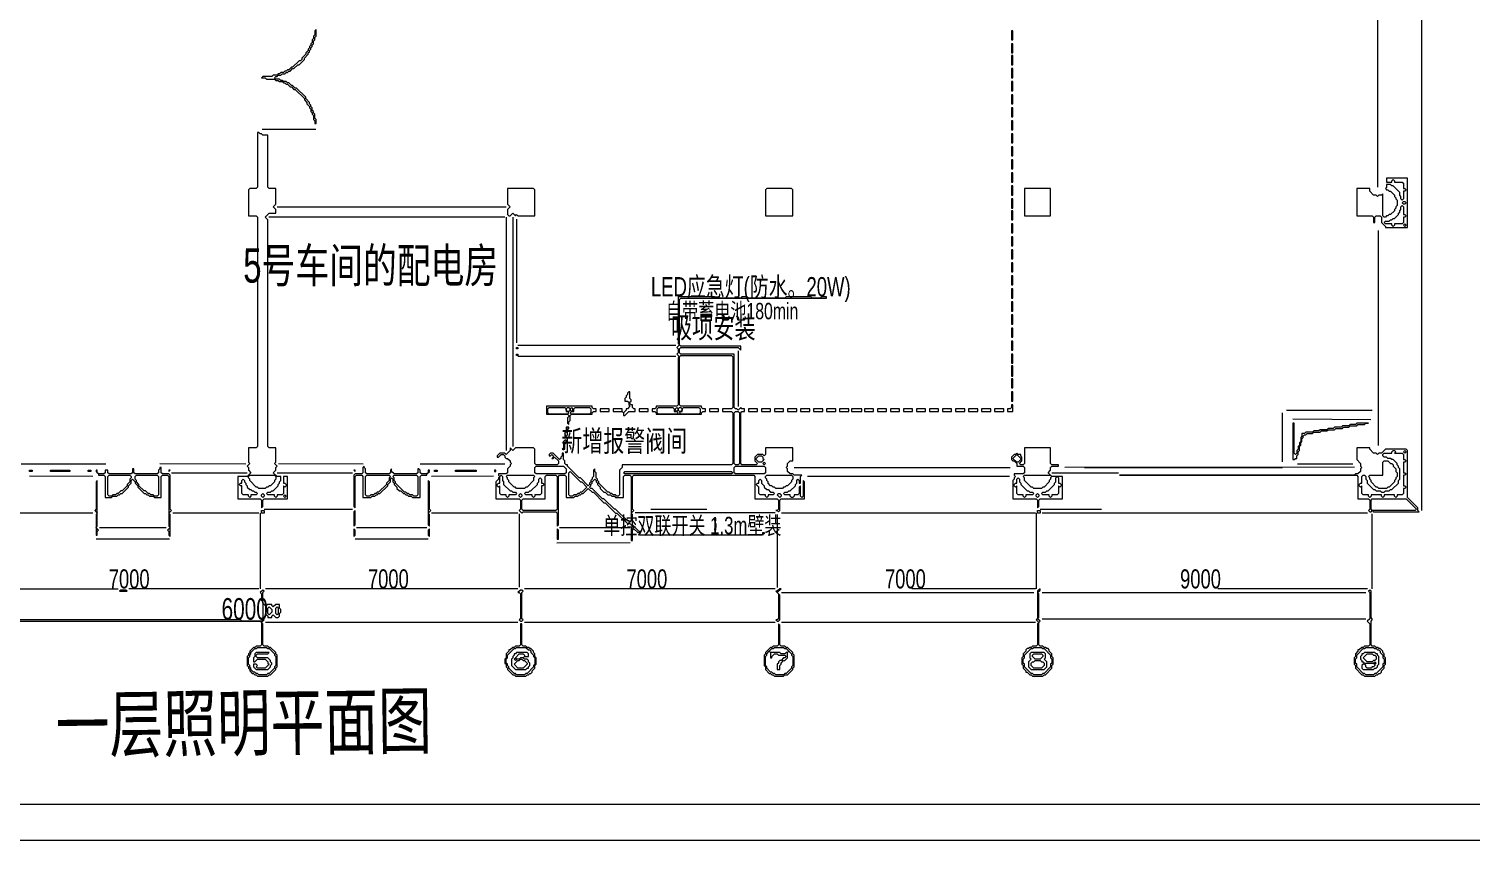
# Model space of a CAD drawing. Extents: x 67 to 3049, y 50 to 1736.
# Drawn here: x 1286 to 2394, y 50 to 672 of the extents above; entities that cross this region are included whole.
import ezdxf

# ---------------------------------------------------------------- set-up
doc = ezdxf.new("R2010")
doc.units = 0
for name, color, linetype, lineweight in [('OCR_TEXT', 6, 'Continuous', 0), ('TRACE_CURVE', 6, 'Continuous', 0), ('TRACE_STRAIGHT', 5, 'Continuous', 0), ('TRACE_TEXT_SYMBOL', 6, 'Continuous', 0)]:
    doc.layers.add(name, color=color, linetype=linetype, lineweight=lineweight)
doc.styles.add('wqy-unicode', font='wqy-unicode.lff')

msp = doc.modelspace()

# ---------------------------------------------------------------- linework, layer by layer
at = {"layer": 'TRACE_CURVE', "color": 6}
for points in [[(1462, 593), (1462, 551), (1461, 550), (1456, 550), (1455, 549), (1455, 529), (1461, 529), (1462, 528), (1462, 352), (1461, 351), (1455, 351), (1455, 340), (1456, 339), (1454, 337), (1455, 336), (1455, 334), (1457, 332), (1454, 329), (1447, 329), (1447, 312), (1464, 312), (1465, 311), (1465, 305), (1466, 306), (1466, 311), (1467, 312), (1485, 312), (1485, 329), (1482, 329), (1482, 324), (1483, 324), (1484, 323), (1484, 322), (1483, 321), (1482, 322), (1482, 316), (1481, 315), (1477, 315), (1477, 314), (1476, 313), (1475, 314), (1475, 315), (1470, 315), (1469, 316), (1470, 317), (1472, 317), (1473, 318), (1474, 318), (1478, 322), (1478, 323), (1479, 324), (1479, 325), (1480, 326), (1480, 329), (1477, 329), (1474, 332), (1476, 334), (1476, 336), (1477, 337), (1475, 339), (1476, 340), (1476, 351), (1471, 351), (1470, 352)], [(1470, 352), (1470, 526), (1468, 528), (1471, 531), (1476, 531), (1476, 534), (1474, 536), (1476, 538), (1476, 550), (1471, 550), (1470, 551), (1470, 591), (1466, 591), (1465, 592), (1464, 592), (1463, 593), (1462, 593)], [(1785, 467), (1785, 431), (1786, 430), (1784, 428), (1785, 427), (1785, 424), (1784, 423), (1786, 421), (1785, 420), (1785, 384), (1784, 383), (1768, 383), (1768, 382), (1767, 381), (1765, 381), (1765, 379), (1767, 379), (1768, 378), (1768, 377), (1803, 377), (1803, 378), (1804, 379), (1806, 379), (1806, 381), (1804, 381), (1803, 382), (1803, 383), (1787, 383), (1786, 384), (1786, 421), (1787, 422), (1826, 422), (1827, 421), (1827, 382), (1826, 381), (1819, 381), (1819, 379), (1826, 379), (1827, 378), (1827, 339), (1826, 338), (1742, 338), (1742, 336), (1740, 334), (1740, 315), (1739, 314), (1738, 314), (1737, 315), (1735, 315), (1734, 316), (1733, 316), (1732, 317), (1731, 317), (1724, 324), (1724, 325), (1723, 326), (1723, 327), (1722, 328), (1722, 332), (1721, 333), (1721, 335), (1720, 334), (1720, 329), (1719, 328)], [(1834, 381), (1833, 382), (1831, 380), (1830, 381), (1829, 381), (1828, 382), (1828, 423), (1787, 423), (1786, 424), (1786, 427), (1787, 428), (1831, 428), (1833, 426), (1833, 429), (1787, 429), (1786, 430), (1786, 465), (1787, 466), (1899, 466), (1899, 467), (1895, 467), (1894, 466), (1888, 466), (1887, 467), (1868, 467), (1867, 466), (1839, 466), (1838, 467), (1834, 467), (1833, 466), (1814, 466), (1813, 467), (1785, 467)], [(1861, 303), (1862, 302), (1863, 303), (1863, 311), (1864, 312), (1882, 312), (1882, 325), (1881, 326), (1881, 314), (1880, 313), (1879, 314), (1879, 322), (1878, 321), (1878, 316), (1877, 315), (1874, 315), (1874, 314), (1873, 313), (1872, 313), (1871, 314), (1871, 315), (1867, 315), (1866, 316), (1867, 317), (1869, 317), (1870, 318), (1871, 318), (1875, 322), (1875, 323), (1876, 324), (1876, 326), (1877, 327), (1878, 326), (1878, 324), (1879, 324), (1879, 329), (1880, 330), (1874, 330), (1873, 331), (1871, 331), (1869, 333), (1869, 335), (1868, 336), (1869, 337), (1869, 339), (1871, 341), (1873, 341), (1873, 351), (1852, 351), (1852, 346), (1851, 345), (1850, 346), (1846, 346), (1844, 344), (1844, 341), (1846, 339), (1845, 338), (1834, 338), (1833, 339), (1833, 378), (1834, 379), (1836, 379), (1836, 381), (1834, 381)], [(1719, 328), (1719, 327), (1718, 326), (1718, 325), (1717, 324), (1717, 323), (1716, 322), (1710, 328), (1709, 328), (1700, 337), (1700, 338), (1699, 338), (1698, 339), (1698, 341), (1697, 342), (1697, 347), (1696, 347), (1696, 345), (1695, 344), (1695, 343), (1694, 342), (1689, 347), (1687, 347), (1686, 346), (1686, 345), (1687, 345), (1688, 346), (1689, 345), (1689, 344), (1688, 343), (1689, 343), (1690, 344), (1693, 341), (1693, 339), (1692, 338), (1676, 338), (1675, 339), (1675, 350), (1674, 351), (1660, 351), (1658, 349), (1656, 351), (1656, 349), (1653, 346), (1652, 347), (1648, 347), (1646, 345), (1646, 344), (1647, 344), (1649, 346), (1651, 346), (1652, 345), (1652, 344), (1653, 343), (1654, 343), (1656, 341), (1656, 340), (1657, 339), (1656, 338), (1656, 337), (1654, 335), (1654, 332), (1653, 331), (1647, 331)], [(1647, 331), (1647, 330), (1648, 329), (1647, 328), (1647, 327), (1645, 325), (1645, 312), (1663, 312), (1664, 311), (1664, 304), (1663, 303), (1665, 301), (1666, 302), (1691, 302), (1692, 301), (1692, 291), (1693, 292), (1693, 329), (1694, 330), (1698, 330), (1699, 329), (1699, 313), (1705, 313), (1706, 314), (1708, 314), (1709, 315), (1710, 315), (1711, 316), (1712, 316), (1716, 320), (1719, 317), (1720, 317), (1728, 309), (1729, 309), (1737, 301), (1738, 301), (1746, 293), (1748, 293), (1751, 290), (1749, 288), (1749, 280), (1750, 280), (1750, 288), (1751, 289), (1754, 286), (1755, 286), (1756, 287), (1755, 287), (1750, 292), (1750, 300), (1749, 301), (1751, 303), (1750, 304), (1750, 329), (1751, 330), (1843, 330), (1844, 329), (1844, 312), (1861, 312), (1862, 311), (1862, 304), (1861, 303), (1860, 303), (1861, 303)]]:
    msp.add_lwpolyline(points, dxfattribs=at)
for points in [[(1769, 381), (1770, 382), (1781, 382), (1782, 381), (1782, 379), (1784, 379), (1785, 378), (1784, 377), (1770, 377), (1769, 378)], [(1783, 381), (1784, 382), (1785, 381), (1785, 380), (1784, 379), (1783, 380)], [(1785, 381), (1786, 382), (1787, 382), (1788, 381), (1788, 380), (1787, 379), (1786, 379), (1785, 380)], [(1788, 381), (1789, 382), (1801, 382), (1802, 381), (1802, 378), (1801, 377), (1787, 377), (1786, 378), (1787, 379), (1788, 379)], [(1828, 378), (1829, 379), (1831, 379), (1832, 378), (1832, 339), (1831, 338), (1829, 338), (1828, 339)], [(1847, 345), (1849, 345), (1850, 344), (1850, 343), (1851, 342), (1849, 340), (1847, 340), (1845, 342), (1845, 343)], [(1675, 336), (1676, 337), (1697, 337), (1699, 335), (1699, 332), (1698, 331), (1676, 331), (1675, 332)], [(1701, 332), (1702, 333), (1710, 325), (1711, 325), (1715, 321), (1711, 317), (1710, 317), (1709, 316), (1708, 316), (1707, 315), (1705, 315), (1704, 314), (1702, 314), (1701, 315)], [(1743, 332), (1744, 333), (1826, 333), (1827, 332), (1826, 331), (1744, 331)], [(1828, 336), (1829, 337), (1851, 337), (1852, 336), (1852, 332), (1851, 331), (1829, 331), (1828, 332)], [(1850, 339), (1851, 340), (1852, 339), (1851, 338)], [(1450, 326), (1451, 327), (1452, 326), (1452, 325), (1453, 324), (1453, 323), (1454, 322), (1454, 321), (1456, 319), (1457, 319), (1458, 318), (1459, 318), (1460, 317), (1461, 317), (1462, 316), (1461, 315), (1457, 315), (1457, 314), (1456, 313), (1455, 314), (1455, 315), (1451, 315), (1450, 316), (1450, 322), (1449, 322), (1448, 323), (1449, 324), (1450, 324)], [(1455, 329), (1456, 330), (1475, 330), (1476, 329), (1476, 327), (1475, 326), (1475, 325), (1472, 322), (1471, 322), (1470, 321), (1469, 321), (1468, 320), (1463, 320), (1462, 321), (1461, 321), (1456, 326), (1456, 327), (1455, 328)], [(1648, 329), (1649, 330), (1650, 329), (1650, 326), (1651, 325), (1651, 323), (1656, 318), (1657, 318), (1658, 317), (1660, 317), (1661, 316), (1660, 315), (1655, 315), (1655, 314), (1654, 313), (1653, 314), (1653, 315), (1649, 315), (1648, 316), (1648, 322), (1647, 321), (1646, 322), (1646, 323), (1647, 324), (1648, 324)], [(1653, 329), (1654, 330), (1674, 330), (1675, 329), (1674, 328), (1674, 326), (1669, 321), (1668, 321), (1667, 320), (1661, 320), (1660, 321), (1659, 321), (1655, 325), (1655, 326), (1654, 327), (1654, 328)], [(1683, 329), (1684, 330), (1691, 330), (1692, 329), (1692, 304), (1691, 303), (1666, 303), (1665, 304), (1665, 311), (1666, 312), (1683, 312)], [(1678, 327), (1679, 328), (1680, 327), (1680, 324), (1681, 324), (1682, 323), (1681, 322), (1680, 322), (1680, 316), (1679, 315), (1675, 315), (1675, 314), (1674, 313), (1673, 314), (1673, 315), (1668, 315), (1667, 316), (1668, 317), (1670, 317), (1671, 318), (1672, 318), (1677, 323), (1677, 324), (1678, 325)], [(1743, 329), (1744, 330), (1748, 330), (1749, 329), (1749, 295), (1748, 294), (1747, 295), (1746, 295), (1737, 304), (1736, 304), (1728, 312), (1727, 312), (1719, 320), (1718, 320), (1717, 321), (1718, 322), (1718, 323), (1719, 324), (1719, 325), (1721, 327), (1722, 326), (1722, 325), (1723, 324), (1723, 323), (1725, 321), (1725, 320), (1728, 317), (1729, 317), (1731, 315), (1733, 315), (1734, 314), (1736, 314), (1737, 313), (1743, 313)], [(1847, 326), (1848, 327), (1849, 326), (1849, 324), (1851, 322), (1851, 321), (1853, 319), (1854, 319), (1856, 317), (1858, 317), (1859, 316), (1858, 315), (1854, 315), (1854, 314), (1853, 313), (1852, 314), (1852, 315), (1848, 315), (1847, 316), (1847, 321), (1845, 323), (1846, 324), (1847, 324)], [(1852, 329), (1853, 330), (1872, 330), (1873, 329), (1873, 327), (1872, 326), (1872, 325), (1869, 322), (1868, 322), (1867, 321), (1866, 321), (1865, 320), (1860, 320), (1859, 321), (1858, 321), (1857, 322), (1856, 322), (1854, 324), (1854, 325), (1853, 326), (1853, 327), (1852, 328)], [(1465, 315), (1466, 316), (1467, 315), (1467, 314), (1466, 313), (1465, 314)], [(1482, 314), (1483, 315), (1484, 314), (1483, 313)], [(1663, 315), (1664, 316), (1665, 315), (1665, 314), (1664, 313), (1663, 314)], [(1861, 315), (1862, 316), (1863, 316), (1864, 315), (1864, 314), (1863, 313)]]:
    msp.add_lwpolyline(points, close=True, dxfattribs=at)
at = {"layer": 'TRACE_STRAIGHT', "color": 5}
for p, q in [((2355.9, 302.9), (2355.9, 806.6)), ((2322, 726), (2322, 551)), ((1465.6, 595.6), (1506.9, 595.5)), ((1477, 536), (1653, 536)), ((1470.6, 528.4), (1651.9, 528.3)), ((1653, 528), (1653, 349)), ((1658, 528), (1658, 352)), ((1660.9, 526.6), (1660.9, 431.6)), ((2322.4, 517.9), (2322.5, 352.9)), ((1661.9, 429.9), (1783.1, 429.9)), ((1661.9, 421.3), (1783.1, 421.3)), ((1831.2, 425.4), (1831.2, 382.9)), ((2249.1, 340.4), (2249.1, 377.9)), ((2252, 380), (2318, 380)), ((2256.9, 373.3), (2316.9, 372.8)), ((1280.6, 338.8), (1345.6, 338.9)), ((1386.9, 339), (1453.1, 338.9)), ((1478.1, 339), (1543.1, 338.9)), ((1586.9, 338.9), (1651.9, 338.7)), ((1874, 336), (2040, 336)), ((2081.9, 336.3), (2304.4, 336.4)), ((2097, 336), (2249, 336)), ((2260.6, 338.7), (2303.1, 338.8)), ((1286.9, 329.5), (1335.6, 329.4)), ((1396, 332), (1454, 332)), ((1477, 332), (1535, 332)), ((1595.6, 329.4), (1643.1, 329.5)), ((1884.4, 329.3), (2039.4, 329.3)), ((2072, 332), (2123, 332)), ((1269.4, 301.3), (1335.6, 301.3)), ((1396.9, 301.3), (1463.1, 301.3)), ((1464, 301), (1464, 243)), ((1467, 304), (1535, 304)), ((1595.6, 301.3), (1661.9, 301.3)), ((1662.9, 300.4), (1662.9, 244.1)), ((1751.9, 301.5), (1859.4, 301.4)), ((1764, 304), (1807, 304)), ((1861, 300), (1861, 244)), ((1864.4, 301.3), (2059.4, 301.3)), ((2060, 301), (2060, 243)), ((2063, 304), (2110, 304)), ((2064.4, 301.3), (2314.4, 301.3)), ((2317.6, 300.4), (2317.7, 242.9)), ((1340.6, 289.9), (1391.9, 289.9)), ((1538, 290), (1592, 290)), ((1694, 290), (1748, 290)), ((1338.1, 281.3), (1394.4, 281.3)), ((1536.9, 281.3), (1593.1, 281.3)), ((1691.9, 278.3), (1748.1, 278.4)), ((1755.6, 284.4), (1849.4, 284.4)), ((1269, 243), (1355, 243)), ((1363.1, 243.1), (1463.1, 243.2)), ((1468.1, 243.1), (1661.9, 243.1)), ((1666.9, 243.1), (1859.4, 243.1)), ((1864.4, 240.1), (2058.1, 240.1)), ((1964.4, 243.1), (2059.4, 243.2)), ((2064.4, 240.1), (2313.1, 240.1)), ((2199.4, 243.1), (2314.4, 243.1)), ((1468.1, 217.4), (1661.9, 217.4)), ((1666.9, 217.4), (1859.4, 217.4)), ((1864.4, 217.4), (2059.4, 217.4)), ((2064.4, 219.9), (2313.1, 219.9)), ((93.1, 77.7), (3020.6, 77.7)), ((68.1, 50.1), (3046.9, 50.1))]:
    msp.add_line(p, q, dxfattribs=at)
at = {"layer": 'TRACE_TEXT_SYMBOL', "color": 6}
for points in [[(1507, 672), (1506, 671), (1506, 668), (1505, 667), (1505, 665), (1504, 664), (1504, 662), (1503, 661), (1503, 660), (1502, 659), (1502, 658), (1501, 657), (1501, 656), (1499, 654), (1499, 653), (1496, 650), (1496, 649), (1495, 648), (1494, 648), (1489, 643), (1488, 643), (1486, 641), (1485, 641), (1484, 640), (1483, 640), (1482, 639), (1480, 639), (1479, 638), (1478, 638), (1477, 637), (1474, 637), (1473, 636), (1466, 636), (1465, 635), (1468, 635), (1469, 634), (1475, 634), (1476, 633), (1478, 633), (1479, 632), (1481, 632), (1482, 631), (1483, 631), (1484, 630), (1485, 630), (1487, 628), (1488, 628), (1490, 626), (1491, 626), (1498, 619), (1498, 618), (1500, 616), (1500, 615), (1502, 613), (1502, 612), (1503, 611), (1503, 609), (1504, 608), (1504, 607), (1505, 606), (1505, 603), (1506, 602), (1506, 600), (1507, 600)], [(1507, 600), (1507, 603), (1506, 604), (1506, 607), (1505, 608), (1505, 609), (1504, 610), (1504, 612), (1503, 613), (1503, 614), (1502, 615), (1502, 616), (1499, 619), (1499, 620), (1492, 627), (1491, 627), (1489, 629), (1488, 629), (1486, 631), (1485, 631), (1484, 632), (1482, 632), (1481, 633), (1480, 633), (1479, 634), (1476, 634), (1475, 635), (1476, 636), (1477, 636), (1478, 637), (1480, 637), (1481, 638), (1483, 638), (1484, 639), (1485, 639), (1486, 640), (1487, 640), (1489, 642), (1490, 642), (1493, 645), (1494, 645), (1498, 649), (1498, 650), (1501, 653), (1501, 654), (1502, 655), (1502, 656), (1503, 657), (1503, 658), (1504, 659), (1504, 660), (1505, 661), (1505, 663), (1506, 664), (1506, 666), (1507, 667), (1507, 672)], [(2329, 558), (2329, 555), (2333, 555), (2333, 556), (2334, 557), (2335, 556), (2335, 555), (2341, 555), (2342, 554), (2342, 550), (2343, 550), (2344, 549), (2343, 548), (2342, 548), (2342, 542), (2341, 541), (2340, 542), (2340, 544), (2339, 545), (2339, 547), (2334, 552), (2333, 552), (2332, 553), (2329, 553), (2329, 551), (2328, 550), (2329, 549), (2330, 549), (2331, 548), (2332, 548), (2335, 545), (2335, 544), (2336, 543), (2336, 542), (2337, 541), (2337, 537), (2336, 536), (2336, 535), (2335, 534), (2335, 533), (2332, 530), (2331, 530), (2330, 529), (2329, 529), (2328, 528), (2327, 528), (2326, 529), (2326, 546), (2325, 545), (2323, 545), (2322, 544), (2321, 545), (2319, 545), (2316, 548), (2316, 550), (2306, 550), (2306, 529), (2318, 529), (2319, 528), (2319, 524), (2320, 524), (2320, 528), (2321, 529), (2324, 529)], [(2324, 529), (2325, 528), (2325, 524), (2328, 521), (2328, 520), (2345, 520), (2345, 558), (2329, 558)], [(2257, 370), (2257, 342), (2258, 342), (2259, 343), (2260, 343), (2260, 345), (2261, 346), (2261, 348), (2262, 349), (2262, 352), (2263, 353), (2263, 355), (2264, 356), (2264, 358), (2265, 359), (2265, 360), (2266, 361), (2267, 361), (2268, 362), (2272, 362), (2273, 363), (2278, 363), (2279, 364), (2283, 364), (2284, 365), (2289, 365), (2290, 366), (2295, 366), (2296, 367), (2300, 367), (2301, 368), (2306, 368), (2307, 369), (2312, 369), (2313, 370), (2315, 370), (2306, 370), (2305, 369), (2301, 369), (2300, 368), (2295, 368), (2294, 367), (2289, 367), (2288, 366), (2284, 366), (2283, 365), (2278, 365), (2277, 364), (2273, 364), (2272, 363), (2267, 363), (2266, 362), (2264, 362), (2264, 360), (2263, 359), (2263, 356), (2262, 355), (2262, 353), (2261, 352), (2261, 350), (2260, 349), (2260, 347), (2259, 346), (2258, 347)], [(2258, 347), (2258, 370), (2257, 370)], [(2333, 348), (2334, 349), (2335, 349), (2336, 348), (2335, 347), (2341, 347), (2342, 346), (2342, 342), (2343, 342), (2344, 341), (2343, 340), (2342, 340), (2342, 332), (2343, 332), (2344, 331), (2343, 330), (2342, 330), (2342, 322), (2343, 322), (2344, 321), (2343, 320), (2342, 320), (2342, 316), (2341, 315), (2337, 315), (2337, 314), (2336, 313), (2335, 314), (2335, 315), (2327, 315), (2327, 314), (2326, 313), (2325, 314), (2325, 315), (2317, 315), (2317, 314), (2316, 313), (2315, 314), (2315, 315), (2311, 315), (2310, 316), (2310, 322), (2309, 321), (2308, 322), (2308, 323), (2309, 324), (2310, 324), (2310, 329), (2311, 330), (2312, 330), (2313, 329), (2313, 327), (2314, 326), (2314, 324), (2319, 319), (2320, 319), (2321, 318), (2324, 318), (2325, 317), (2327, 317), (2328, 318), (2331, 318), (2332, 319), (2333, 319)], [(2333, 319), (2338, 324), (2338, 326), (2339, 327), (2339, 335), (2338, 336), (2338, 337), (2337, 338), (2337, 339), (2334, 342), (2333, 342), (2332, 343), (2330, 343), (2329, 344), (2327, 344), (2326, 345), (2326, 346), (2327, 347), (2333, 347), (2333, 348)], [(1387, 336), (1387, 335), (1386, 334), (1386, 332), (1385, 331), (1368, 331), (1367, 332), (1367, 335), (1366, 335), (1366, 332), (1365, 331), (1348, 331), (1347, 332), (1347, 334), (1345, 334), (1345, 332), (1344, 331), (1340, 331), (1339, 332), (1339, 334), (1338, 334), (1338, 333), (1340, 331), (1340, 330), (1344, 330), (1345, 329), (1345, 313), (1350, 313), (1351, 314), (1354, 314), (1355, 315), (1356, 315), (1357, 316), (1358, 316), (1363, 321), (1363, 322), (1365, 324), (1365, 326), (1366, 327), (1368, 325), (1368, 324), (1370, 322), (1370, 321), (1375, 316), (1376, 316), (1377, 315), (1378, 315), (1379, 314), (1382, 314), (1383, 313), (1388, 313), (1388, 329), (1389, 330), (1393, 330), (1394, 329), (1394, 291), (1395, 290), (1393, 288), (1394, 287), (1394, 284), (1395, 283), (1395, 300), (1394, 301), (1396, 303)], [(1396, 303), (1395, 304), (1395, 330), (1394, 331), (1389, 331), (1388, 332), (1388, 336), (1387, 336)], [(1544, 337), (1543, 336), (1543, 332), (1542, 331), (1537, 331), (1536, 330), (1536, 306), (1537, 305), (1537, 329), (1538, 330), (1542, 330), (1543, 329), (1543, 313), (1549, 313), (1550, 314), (1552, 314), (1553, 315), (1554, 315), (1555, 316), (1556, 316), (1562, 322), (1562, 323), (1564, 325), (1564, 327), (1565, 328), (1566, 327), (1566, 325), (1567, 324), (1567, 323), (1569, 321), (1569, 320), (1571, 318), (1572, 318), (1574, 316), (1575, 316), (1576, 315), (1577, 315), (1578, 314), (1580, 314), (1581, 313), (1587, 313), (1587, 329), (1588, 330), (1592, 330), (1592, 331), (1594, 333), (1594, 334), (1593, 334), (1593, 332), (1592, 331), (1588, 331), (1587, 332), (1587, 334), (1586, 335), (1585, 335), (1585, 332), (1584, 331), (1567, 331), (1565, 333), (1565, 335), (1564, 334), (1564, 332), (1563, 331), (1546, 331)], [(1546, 331), (1545, 332), (1545, 335), (1544, 336), (1544, 337)], [(1455, 183), (1455, 182), (1456, 181), (1456, 180), (1458, 178), (1459, 178), (1460, 177), (1461, 177), (1462, 176), (1470, 176), (1471, 177), (1472, 177), (1476, 181), (1476, 182), (1477, 183), (1477, 192), (1476, 193), (1476, 194), (1472, 198), (1471, 198), (1470, 199), (1467, 199), (1466, 200), (1466, 216), (1465, 217), (1467, 219), (1466, 220), (1469, 223), (1470, 222), (1470, 221), (1473, 221), (1473, 222), (1474, 223), (1476, 221), (1478, 221), (1479, 222), (1479, 224), (1480, 225), (1480, 227), (1479, 228), (1479, 231), (1476, 231), (1474, 229), (1473, 230), (1473, 231), (1470, 231), (1469, 230), (1468, 230), (1466, 232), (1466, 240), (1467, 241), (1466, 242), (1464, 240), (1465, 239), (1465, 234), (1466, 233), (1466, 219), (1465, 218), (1450, 218), (1449, 219), (1269, 219)], [(1269, 218), (1464, 218), (1465, 217), (1465, 200), (1464, 199), (1461, 199), (1460, 198), (1459, 198), (1456, 195), (1456, 194), (1455, 193), (1455, 192), (1454, 191), (1454, 184), (1455, 183)]]:
    msp.add_lwpolyline(points, dxfattribs=at)
for points in [[(2041, 671), (2041, 664), (2042, 664), (2042, 671)], [(2041, 661), (2041, 654), (2042, 654), (2042, 661)], [(2041, 652), (2041, 645), (2042, 645), (2042, 652)], [(2041, 642), (2041, 635), (2042, 635), (2042, 642)], [(2041, 632), (2041, 625), (2042, 625), (2042, 632)], [(2041, 622), (2041, 615), (2042, 615), (2042, 622)], [(2041, 612), (2041, 605), (2042, 605), (2042, 612)], [(2041, 602), (2041, 595), (2042, 595), (2042, 602)], [(2041, 592), (2041, 585), (2042, 585), (2042, 592)], [(2041, 582), (2041, 575), (2042, 575), (2042, 582)], [(2041, 572), (2041, 565), (2042, 565), (2042, 572)], [(2041, 562), (2041, 555), (2042, 555), (2042, 562)], [(1654, 550), (1654, 538), (1656, 536), (1654, 534), (1654, 530), (1655, 529), (1656, 529), (1658, 531), (1660, 529), (1661, 530), (1662, 529), (1675, 529), (1675, 549), (1674, 550)], [(1853, 550), (1852, 549), (1852, 529), (1873, 529), (1873, 549), (1872, 550)], [(2041, 552), (2041, 545), (2042, 545), (2042, 552)], [(2051, 550), (2051, 529), (2071, 529), (2071, 550)], [(2041, 542), (2041, 535), (2042, 535), (2042, 542)], [(2041, 533), (2041, 526), (2042, 526), (2042, 533)], [(2340, 536), (2341, 537), (2342, 536), (2342, 530), (2343, 530), (2344, 529), (2343, 528), (2342, 528), (2342, 524), (2341, 523), (2335, 523), (2335, 522), (2334, 521), (2333, 522), (2333, 523), (2328, 523), (2327, 524), (2328, 525), (2331, 525), (2332, 526), (2333, 526), (2334, 527), (2335, 527), (2338, 530), (2338, 531), (2339, 532), (2339, 533), (2340, 534)], [(2341, 539), (2342, 540), (2343, 540), (2344, 539), (2343, 538), (2342, 538)], [(2041, 523), (2041, 516), (2042, 516), (2042, 523)], [(2342, 522), (2343, 523), (2344, 522), (2343, 521)], [(2041, 513), (2041, 506), (2042, 506), (2042, 513)], [(2041, 503), (2041, 496), (2042, 496), (2042, 503)], [(2041, 493), (2041, 486), (2042, 486), (2042, 493)], [(2041, 483), (2041, 476), (2042, 476), (2042, 483)], [(2041, 473), (2041, 466), (2042, 466), (2042, 473)], [(2041, 463), (2041, 456), (2042, 456), (2042, 463)], [(2041, 453), (2041, 446), (2042, 446), (2042, 453)], [(2041, 443), (2041, 436), (2042, 436), (2042, 443)], [(2041, 433), (2041, 426), (2042, 426), (2042, 433)], [(1661, 428), (1662, 428), (1662, 427), (1661, 427)], [(1661, 423), (1662, 423), (1662, 422), (1661, 422)], [(2041, 423), (2041, 416), (2042, 416), (2042, 423)], [(2041, 414), (2041, 406), (2042, 406), (2042, 414)], [(2041, 404), (2041, 397), (2042, 397), (2042, 404)], [(1747, 394), (1746, 393), (1746, 392), (1745, 391), (1745, 390), (1744, 389), (1744, 387), (1746, 387), (1747, 386), (1747, 384), (1748, 383), (1746, 381), (1745, 381), (1745, 380), (1743, 378), (1742, 379), (1742, 381), (1735, 381), (1735, 379), (1742, 379), (1743, 378), (1743, 376), (1744, 376), (1747, 379), (1752, 379), (1752, 381), (1751, 381), (1750, 382), (1750, 384), (1749, 384), (1748, 385), (1748, 386), (1749, 387), (1749, 388), (1748, 389), (1748, 394)], [(2041, 394), (2041, 387), (2042, 387), (2042, 394)], [(1684, 383), (1684, 377), (1700, 377), (1701, 376), (1701, 375), (1700, 374), (1700, 370), (1701, 369), (1701, 371), (1702, 372), (1702, 376), (1703, 377), (1719, 377), (1719, 378), (1720, 379), (1722, 379), (1722, 381), (1720, 381), (1719, 382), (1719, 383)], [(1685, 381), (1686, 382), (1698, 382), (1699, 381), (1699, 379), (1700, 379), (1701, 378), (1700, 377), (1686, 377), (1685, 378)], [(1699, 381), (1700, 382), (1701, 382), (1702, 381), (1702, 380), (1701, 379), (1700, 379), (1699, 380)], [(1705, 381), (1706, 382), (1717, 382), (1718, 381), (1718, 378), (1717, 377), (1703, 377), (1702, 378), (1703, 379), (1705, 379)], [(1702, 381), (1703, 382), (1704, 381), (1704, 380), (1703, 379), (1702, 380)], [(1725, 381), (1725, 379), (1732, 379), (1732, 381)], [(1755, 381), (1755, 379), (1762, 379), (1762, 381)], [(1809, 381), (1809, 379), (1816, 379), (1816, 381)], [(1839, 381), (1839, 379), (1846, 379), (1846, 381)], [(1849, 381), (1849, 379), (1856, 379), (1856, 381)], [(1859, 381), (1859, 379), (1866, 379), (1866, 381)], [(1869, 381), (1869, 379), (1876, 379), (1876, 381)], [(1879, 381), (1879, 379), (1886, 379), (1886, 381)], [(1889, 381), (1889, 379), (1896, 379), (1896, 381)], [(1899, 381), (1899, 379), (1906, 379), (1906, 381)], [(1909, 381), (1909, 379), (1916, 379), (1916, 381)], [(1918, 381), (1918, 379), (1926, 379), (1926, 381)], [(1928, 381), (1928, 379), (1935, 379), (1935, 381)], [(1938, 381), (1938, 379), (1945, 379), (1945, 381)], [(1948, 381), (1948, 379), (1955, 379), (1955, 381)], [(1958, 381), (1958, 379), (1965, 379), (1965, 381)], [(1968, 381), (1968, 379), (1975, 379), (1975, 381)], [(1978, 381), (1978, 379), (1985, 379), (1985, 381)], [(1988, 381), (1988, 379), (1995, 379), (1995, 381)], [(1998, 381), (1998, 379), (2005, 379), (2005, 381)], [(2008, 381), (2008, 379), (2015, 379), (2015, 381)], [(2018, 381), (2018, 379), (2025, 379), (2025, 381)], [(2028, 381), (2028, 379), (2035, 379), (2035, 381)], [(2041, 384), (2041, 382), (2040, 381), (2038, 381), (2038, 379), (2042, 379), (2042, 384)], [(1699, 367), (1699, 363), (1698, 362), (1698, 360), (1699, 360), (1700, 361), (1700, 365), (1701, 366), (1701, 367)], [(1698, 357), (1697, 356), (1697, 351), (1696, 350), (1698, 350), (1698, 354), (1699, 355), (1699, 357)], [(2051, 351), (2051, 339), (2050, 338), (2048, 338), (2047, 339), (2049, 341), (2049, 344), (2048, 345), (2048, 346), (2046, 346), (2045, 347), (2044, 346), (2043, 346), (2041, 344), (2041, 342), (2042, 341), (2043, 341), (2045, 339), (2045, 337), (2050, 337), (2051, 336), (2051, 332), (2050, 331), (2043, 331), (2043, 330), (2044, 329), (2043, 328), (2043, 327), (2042, 326), (2042, 312), (2060, 312), (2061, 311), (2061, 305), (2062, 306), (2062, 311), (2063, 312), (2080, 312), (2080, 329), (2072, 329), (2069, 332), (2071, 334), (2071, 336), (2072, 337), (2077, 337), (2077, 338), (2072, 338), (2071, 339), (2071, 351)], [(2045, 346), (2048, 343), (2048, 342), (2046, 340), (2045, 340), (2042, 343)], [(2306, 351), (2306, 342), (2309, 339), (2309, 337), (2310, 336), (2309, 335), (2309, 333), (2307, 331), (2305, 331), (2304, 330), (2124, 330), (2306, 330), (2307, 329), (2307, 312), (2315, 312), (2316, 311), (2316, 304), (2315, 303), (2316, 302), (2317, 302), (2318, 303), (2319, 302), (2354, 302), (2353, 303), (2353, 305), (2345, 313), (2345, 349), (2344, 350), (2328, 350), (2325, 347), (2323, 347), (2322, 346), (2321, 347), (2319, 347), (2316, 350), (2316, 351)], [(2342, 348), (2343, 349), (2344, 348), (2343, 347)], [(1287, 334), (1289, 334), (1289, 333), (1287, 333)], [(1303, 334), (1318, 334), (1318, 333), (1303, 333)], [(1332, 334), (1334, 334), (1334, 333), (1332, 333)], [(1394, 334), (1394, 333), (1395, 334)], [(1536, 334), (1537, 333), (1537, 334)], [(1598, 334), (1600, 334), (1600, 333), (1598, 333)], [(1614, 334), (1630, 334), (1630, 333), (1614, 333)], [(1644, 334), (1644, 333), (1645, 333), (1645, 334)], [(2326, 340), (2327, 341), (2330, 341), (2332, 339), (2333, 339), (2334, 338), (2334, 337), (2336, 335), (2336, 333), (2337, 332), (2337, 329), (2336, 328), (2336, 327), (2335, 326), (2335, 325), (2331, 321), (2330, 321), (2329, 320), (2323, 320), (2322, 321), (2321, 321), (2317, 325), (2317, 326), (2316, 327), (2316, 328), (2315, 329), (2316, 330), (2326, 330)], [(1339, 326), (1338, 325), (1338, 304), (1337, 303), (1339, 301), (1338, 300), (1338, 284), (1339, 284), (1339, 287), (1340, 288), (1338, 290), (1339, 291)], [(1347, 329), (1348, 330), (1364, 330), (1365, 329), (1365, 328), (1364, 327), (1364, 325), (1362, 323), (1362, 322), (1358, 318), (1357, 318), (1355, 316), (1354, 316), (1353, 315), (1351, 315), (1350, 314), (1348, 314), (1347, 315)], [(1368, 329), (1369, 330), (1385, 330), (1386, 329), (1386, 315), (1385, 314), (1383, 314), (1382, 315), (1380, 315), (1379, 316), (1378, 316), (1376, 318), (1375, 318), (1371, 322), (1371, 323), (1369, 325), (1369, 326), (1368, 327)], [(1545, 329), (1546, 330), (1563, 330), (1564, 329), (1563, 328), (1563, 326), (1561, 324), (1561, 323), (1555, 317), (1554, 317), (1553, 316), (1552, 316), (1551, 315), (1549, 315), (1548, 314), (1546, 314), (1545, 315)], [(1566, 329), (1567, 330), (1584, 330), (1585, 329), (1585, 315), (1584, 314), (1582, 314), (1581, 315), (1579, 315), (1578, 316), (1577, 316), (1576, 317), (1575, 317), (1568, 324), (1568, 325), (1567, 326), (1567, 328)], [(1593, 326), (1593, 292), (1594, 291), (1594, 300), (1593, 301), (1595, 303), (1594, 304), (1594, 325)], [(2045, 327), (2046, 328), (2047, 327), (2047, 325), (2048, 324), (2048, 323), (2053, 318), (2054, 318), (2055, 317), (2057, 317), (2058, 316), (2057, 315), (2052, 315), (2052, 314), (2051, 313), (2050, 314), (2050, 315), (2046, 315), (2045, 316), (2045, 322), (2044, 321), (2043, 322), (2043, 323), (2044, 324), (2045, 324)], [(2050, 329), (2051, 330), (2071, 330), (2072, 329), (2071, 328), (2071, 327), (2070, 326), (2070, 325), (2066, 321), (2065, 321), (2064, 320), (2058, 320), (2057, 321), (2056, 321), (2051, 326), (2051, 328)], [(2075, 328), (2076, 329), (2077, 328), (2077, 324), (2078, 324), (2079, 323), (2079, 322), (2078, 321), (2077, 322), (2077, 316), (2076, 315), (2072, 315), (2072, 314), (2071, 313), (2070, 314), (2070, 315), (2065, 315), (2064, 316), (2065, 317), (2067, 317), (2068, 318), (2069, 318), (2074, 323), (2074, 324), (2075, 325)], [(2060, 315), (2061, 316), (2062, 315), (2062, 314), (2061, 313), (2060, 314)], [(2317, 311), (2318, 312), (2344, 312), (2352, 304), (2351, 303), (2318, 303), (2317, 304)], [(1465, 303), (1467, 303), (1467, 301), (1465, 301)], [(1537, 303), (1536, 302), (1536, 291), (1537, 292)], [(2061, 303), (2063, 303), (2063, 301), (2061, 301)], [(1536, 289), (1536, 283), (1537, 284), (1537, 288)], [(1594, 289), (1593, 288), (1593, 284), (1594, 283)], [(1692, 289), (1692, 281), (1693, 281), (1693, 288)], [(1814, 297), (1813, 296), (1813, 295), (1814, 295)], [(1814, 293), (1814, 290), (1813, 289), (1813, 288), (1814, 288)], [(1850, 286), (1851, 286), (1851, 285), (1850, 285)], [(1357, 242), (1356, 241), (1362, 241), (1361, 242)], [(1664, 242), (1662, 240), (1663, 240), (1664, 239), (1664, 220), (1663, 219), (1664, 218), (1665, 218), (1666, 219), (1665, 220), (1665, 240), (1666, 241), (1665, 242)], [(1863, 243), (1861, 241), (1860, 241), (1862, 239), (1862, 220), (1861, 219), (1860, 219), (1861, 218), (1862, 218), (1863, 219), (1863, 238), (1861, 240), (1864, 243)], [(2063, 243), (2061, 241), (2061, 220), (2060, 219), (2062, 217), (2061, 216), (2061, 200), (2060, 199), (2057, 199), (2056, 198), (2055, 198), (2054, 197), (2053, 197), (2052, 196), (2052, 195), (2050, 193), (2050, 191), (2049, 190), (2049, 185), (2050, 184), (2050, 182), (2052, 180), (2052, 179), (2053, 179), (2055, 177), (2056, 177), (2057, 176), (2065, 176), (2066, 177), (2067, 177), (2072, 182), (2072, 184), (2073, 185), (2073, 190), (2072, 191), (2072, 193), (2070, 195), (2070, 196), (2069, 197), (2068, 197), (2067, 198), (2066, 198), (2065, 199), (2063, 199), (2062, 200), (2062, 217), (2063, 218), (2061, 220), (2062, 221), (2062, 239), (2061, 240), (2063, 242)], [(2316, 242), (2315, 241), (2316, 240), (2316, 220), (2314, 218), (2316, 216), (2316, 200), (2315, 199), (2312, 199), (2311, 198), (2310, 198), (2308, 196), (2307, 196), (2307, 195), (2305, 193), (2305, 191), (2304, 190), (2304, 185), (2305, 184), (2305, 182), (2310, 177), (2311, 177), (2312, 176), (2320, 176), (2321, 177), (2322, 177), (2323, 178), (2324, 178), (2325, 179), (2325, 180), (2327, 182), (2327, 184), (2328, 185), (2328, 190), (2327, 191), (2327, 193), (2326, 194), (2326, 195), (2324, 197), (2323, 197), (2322, 198), (2321, 198), (2320, 199), (2318, 199), (2317, 200), (2317, 218), (2318, 219), (2318, 220), (2317, 221), (2317, 241)], [(1470, 228), (1471, 229), (1473, 227), (1473, 225), (1471, 223), (1470, 224)], [(1476, 228), (1477, 229), (1478, 228), (1478, 224), (1477, 223), (1476, 224)], [(1664, 216), (1664, 200), (1663, 199), (1660, 199), (1659, 198), (1658, 198), (1656, 196), (1655, 196), (1655, 195), (1653, 193), (1653, 190), (1652, 189), (1652, 186), (1653, 185), (1653, 183), (1654, 182), (1654, 181), (1658, 177), (1659, 177), (1660, 176), (1668, 176), (1669, 177), (1670, 177), (1671, 178), (1672, 178), (1673, 179), (1673, 180), (1675, 182), (1675, 184), (1676, 185), (1676, 190), (1675, 191), (1675, 193), (1674, 194), (1674, 195), (1672, 197), (1671, 197), (1670, 198), (1669, 198), (1668, 199), (1666, 199), (1665, 200), (1665, 216)], [(1862, 216), (1862, 200), (1861, 199), (1858, 199), (1857, 198), (1856, 198), (1852, 194), (1852, 193), (1851, 192), (1851, 184), (1852, 183), (1852, 181), (1855, 178), (1856, 178), (1857, 177), (1858, 177), (1859, 176), (1866, 176), (1867, 177), (1869, 177), (1873, 181), (1873, 182), (1874, 183), (1874, 192), (1873, 193), (1873, 194), (1869, 198), (1868, 198), (1867, 199), (1864, 199), (1863, 200), (1863, 215)], [(1461, 197), (1462, 198), (1469, 198), (1470, 197), (1471, 197), (1475, 193), (1475, 192), (1476, 191), (1476, 184), (1475, 183), (1475, 182), (1471, 178), (1470, 178), (1469, 177), (1463, 177), (1462, 178), (1461, 178), (1460, 179), (1459, 179), (1457, 181), (1457, 182), (1456, 183), (1456, 184), (1455, 185), (1455, 190), (1456, 191), (1456, 192), (1457, 193), (1457, 194), (1460, 197)], [(1461, 194), (1460, 193), (1460, 191), (1459, 190), (1459, 187), (1460, 187), (1462, 189), (1468, 189), (1470, 187), (1470, 186), (1471, 185), (1468, 182), (1462, 182), (1461, 183), (1462, 184), (1461, 185), (1459, 185), (1459, 183), (1461, 181), (1470, 181), (1472, 183), (1472, 184), (1473, 185), (1473, 186), (1472, 187), (1472, 188), (1470, 190), (1462, 190), (1461, 191), (1461, 192), (1462, 193), (1470, 193), (1471, 194)], [(1660, 197), (1661, 198), (1668, 198), (1670, 196), (1671, 196), (1672, 195), (1672, 194), (1674, 192), (1674, 191), (1675, 190), (1675, 185), (1674, 184), (1674, 183), (1669, 178), (1668, 178), (1667, 177), (1661, 177), (1660, 178), (1659, 178), (1655, 182), (1655, 183), (1654, 184), (1654, 185), (1653, 186), (1653, 189), (1654, 190), (1654, 192), (1659, 197)], [(1661, 194), (1660, 193), (1659, 193), (1659, 192), (1658, 191), (1658, 190), (1657, 189), (1657, 184), (1660, 181), (1668, 181), (1669, 182), (1670, 182), (1670, 183), (1671, 184), (1671, 186), (1670, 187), (1670, 188), (1669, 189), (1667, 189), (1666, 190), (1667, 191), (1670, 191), (1670, 193), (1669, 194)], [(1659, 189), (1660, 190), (1661, 189), (1660, 188)], [(1663, 188), (1664, 189), (1665, 189), (1666, 188), (1667, 188), (1669, 186), (1669, 185), (1666, 182), (1662, 182), (1659, 185), (1662, 188)], [(1663, 193), (1666, 193), (1667, 192), (1667, 191), (1666, 190), (1664, 190), (1663, 189), (1661, 189), (1660, 190)], [(1855, 195), (1856, 194), (1856, 190), (1857, 190), (1857, 191), (1859, 193), (1861, 193), (1862, 192), (1867, 192), (1868, 191), (1867, 190), (1866, 190), (1864, 188), (1863, 188), (1862, 187), (1862, 186), (1861, 185), (1861, 181), (1863, 181), (1863, 184), (1864, 185), (1864, 186), (1866, 188), (1867, 188), (1869, 190), (1869, 194), (1870, 195), (1872, 193), (1872, 192), (1873, 191), (1873, 184), (1872, 183), (1872, 182), (1868, 178), (1867, 178), (1866, 177), (1860, 177), (1859, 178), (1858, 178), (1857, 179), (1856, 179), (1853, 182), (1853, 183), (1852, 184), (1852, 191), (1853, 192), (1853, 193)], [(1858, 197), (1859, 198), (1866, 198), (1867, 197), (1868, 197), (1870, 195), (1869, 194), (1868, 194), (1867, 193), (1864, 193), (1863, 194), (1856, 194), (1855, 195), (1857, 197)], [(2057, 197), (2058, 198), (2064, 198), (2065, 197), (2066, 197), (2071, 192), (2071, 190), (2072, 189), (2072, 186), (2071, 185), (2071, 183), (2066, 178), (2065, 178), (2064, 177), (2058, 177), (2057, 178), (2056, 178), (2051, 183), (2051, 185), (2050, 186), (2050, 189), (2051, 190), (2051, 192), (2056, 197)], [(2056, 194), (2055, 193), (2055, 190), (2056, 189), (2054, 187), (2054, 183), (2056, 181), (2066, 181), (2068, 183), (2068, 187), (2066, 189), (2067, 190), (2067, 193), (2066, 194)], [(2057, 192), (2058, 193), (2064, 193), (2065, 192), (2065, 191), (2063, 189), (2059, 189), (2057, 191)], [(2312, 197), (2313, 198), (2319, 198), (2320, 197), (2321, 197), (2322, 196), (2323, 196), (2324, 195), (2324, 194), (2326, 192), (2326, 190), (2327, 189), (2327, 186), (2326, 185), (2326, 183), (2321, 178), (2320, 178), (2319, 177), (2313, 177), (2312, 178), (2311, 178), (2306, 183), (2306, 185), (2305, 186), (2305, 189), (2306, 190), (2306, 192), (2311, 197)], [(2312, 194), (2311, 193), (2310, 193), (2310, 192), (2309, 191), (2309, 189), (2310, 188), (2310, 187), (2311, 187), (2312, 186), (2310, 184), (2310, 182), (2311, 181), (2319, 181), (2320, 182), (2321, 182), (2322, 183), (2322, 184), (2323, 185), (2323, 191), (2322, 192), (2322, 193), (2321, 193), (2320, 194)], [(2314, 193), (2318, 193), (2319, 192), (2320, 192), (2321, 191), (2321, 189), (2320, 188), (2319, 188), (2318, 187), (2314, 187), (2311, 190)], [(2058, 187), (2059, 188), (2063, 188), (2064, 187), (2065, 187), (2066, 186), (2066, 184), (2064, 182), (2058, 182), (2056, 184), (2056, 186), (2057, 187)], [(2312, 185), (2313, 186), (2319, 186), (2320, 185), (2320, 184), (2319, 183), (2318, 183), (2317, 182), (2314, 182), (2313, 183), (2313, 184)], [(2319, 186), (2320, 187), (2321, 186), (2320, 185)]]:
    msp.add_lwpolyline(points, close=True, dxfattribs=at)

# ---------------------------------------------------------------- texts
at = {"layer": 'OCR_TEXT', "color": 6, "style": 'wqy-unicode', "width": 0.72}
for s, height, p in [('5号车间的配电房', 26.42, (1451, 477.8)), ('LED应急灯(防水。20W)', 14.766, (1764.1, 467.3)), ('自带蓄电池180min', 12.598, (1775.6, 449.7)), ('吸项安装', 16.54, (1779.5, 435.2)), ('新增报警阀间', 16.39, (1695.3, 348.2)), ('单控双联开关 1.3m壁装', 13.328, (1727.5, 284.8)), ('7000', 14.64, (1347.8, 243.2)), ('7000', 14.64, (1546.8, 243.2)), ('7000', 14.64, (1745.3, 243.2)), ('7000', 14.64, (1943.8, 243.2)), ('9000', 14.64, (2170.4, 243.2)), ('6000', 16.59, (1434.4, 219.2))]:
    msp.add_text(s, height=height, dxfattribs=at).set_placement(p)
msp.add_text('一层照明平面图', height=42.01, rotation=0.6931, dxfattribs=at).set_placement((1307.3, 117.6))

doc.saveas('drawing.dxf')
